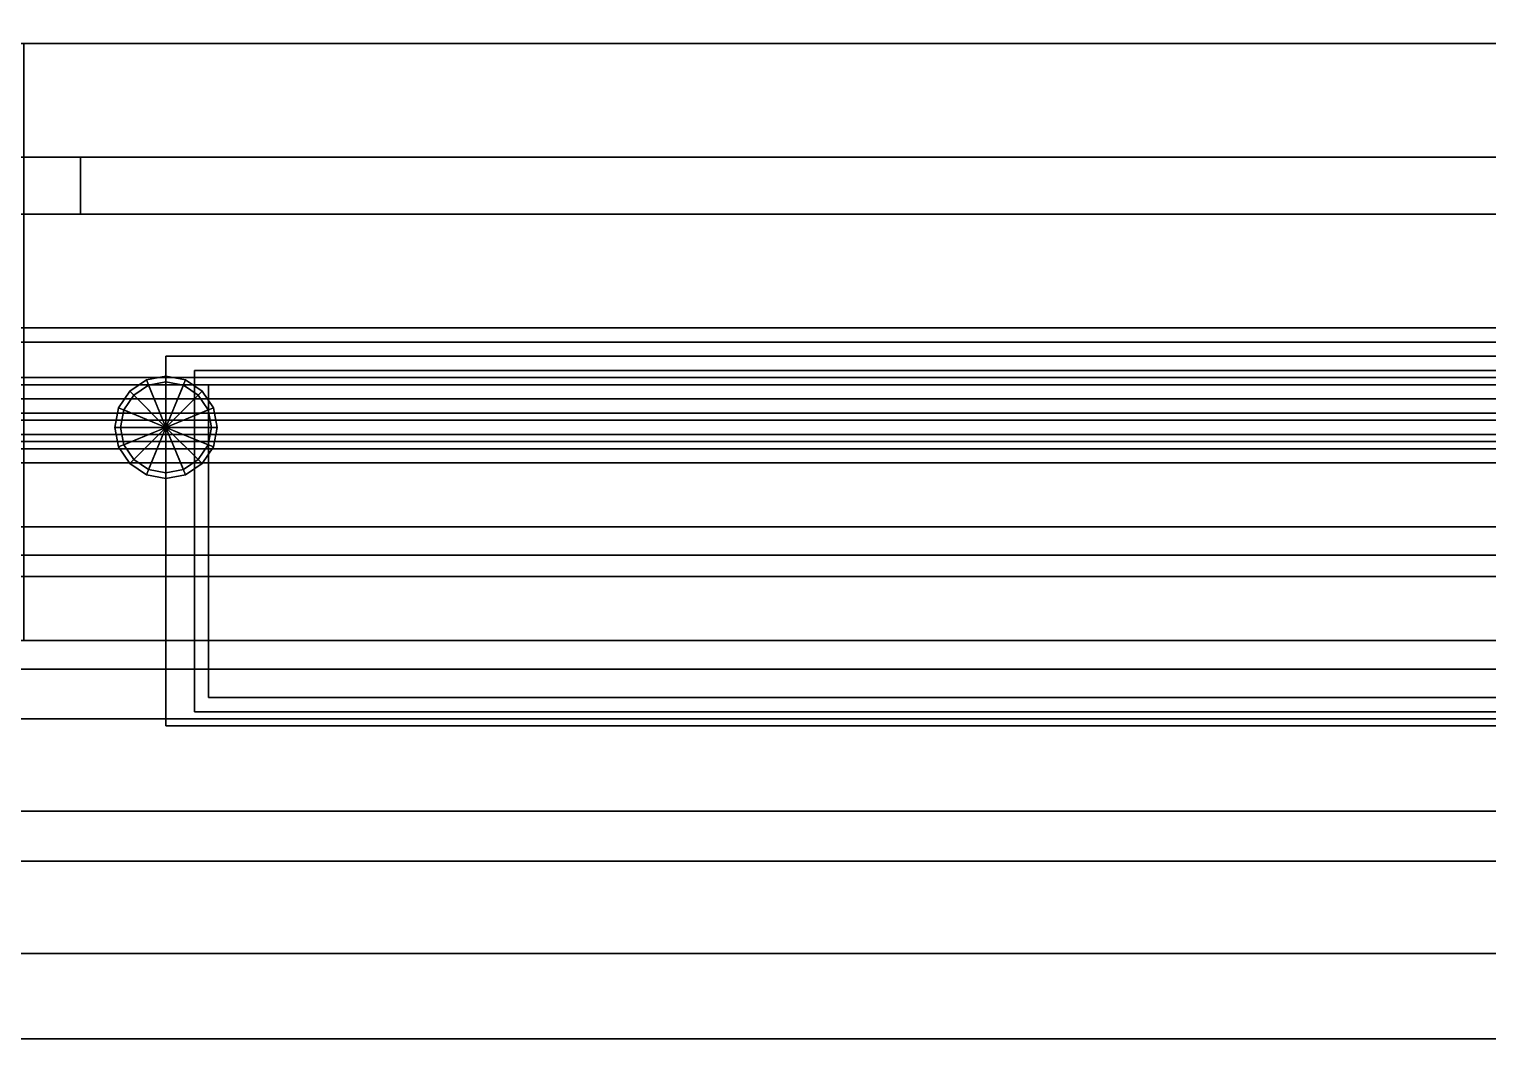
# Model space of a CAD drawing. Header units: millimetres. Extents: x -8000 to 18500, y -500 to 32500.
# Drawn here: x 5804 to 6829, y -500 to 210 of the extents above; entities that cross this region are included whole.
import ezdxf

# ---------------------------------------------------------------- set-up
doc = ezdxf.new("R2010")
doc.units = ezdxf.units.MM
for name, color, linetype in [('3D-CANOPY', 7, 'Continuous'), ('3D-COLUMNS', 7, 'Continuous'), ('3D-FINISH', 7, 'Continuous'), ('3D-FURNITURE', 7, 'Continuous'), ('3D-GLAZING', 7, 'Continuous'), ('3D-LIGHTS', 7, 'Continuous'), ('3D-ROOF', 7, 'Continuous'), ('3D-SLABS', 7, 'Continuous'), ('3D-WALLS-EXTR', 7, 'Continuous')]:
    doc.layers.add(name, color=color, linetype=linetype)

msp = doc.modelspace()

# ---------------------------------------------------------------- linework, layer by layer
at = {"layer": '3D-CANOPY', "color": 7}
for points in [[(0, -80, 3700), (0, 0, 3700), (10000, 0, 3700), (10000, -80, 3700)], [(0, 0, 3700), (0, 0, 3950), (10000, 0, 3950), (10000, 0, 3700)], [(0, -80, 3950), (10000, -80, 3950), (10000, 0, 3950), (0, 0, 3950)], [(5400, -500, 6510), (5400, 0, 6510), (8600, 0, 6510), (8600, -500, 6510)], [(5400, 0, 6510), (5400, 0, 6555), (8600, 0, 6555), (8600, 0, 6510)], [(5400, -500, 6555), (8600, -500, 6555), (8600, 0, 6555), (5400, 0, 6555)], [(5700, -500, 3310), (5700, 0, 3310), (8900, 0, 3310), (8900, -500, 3310)], [(5700, 0, 3310), (5700, 0, 3355), (8900, 0, 3355), (8900, 0, 3310)], [(5700, -500, 3355), (8900, -500, 3355), (8900, 0, 3355), (5700, 0, 3355)], [(0, -80, 3700), (10000, -80, 3700), (10000, -80, 3950), (0, -80, 3950)], [(0, -95, 3750), (0, -80, 3750), (10000, -80, 3750), (10000, -95, 3750)], [(0, -80, 3750), (0, -80, 3900), (10000, -80, 3900), (10000, -80, 3750)], [(0, -95, 3900), (10000, -95, 3900), (10000, -80, 3900), (0, -80, 3900)], [(5410, -140, 6520), (5410, -75, 6520), (8590, -75, 6520), (8590, -140, 6520)], [(5410, -75, 6520), (5410, -75, 6550), (8590, -75, 6550), (8590, -75, 6520)], [(5410, -140, 6550), (8590, -140, 6550), (8590, -75, 6550), (5410, -75, 6550)], [(5710, -140, 3320), (5710, -75, 3320), (8890, -75, 3320), (8890, -140, 3320)], [(5710, -75, 3320), (5710, -75, 3350), (8890, -75, 3350), (8890, -75, 3320)], [(5710, -140, 3350), (8890, -140, 3350), (8890, -75, 3350), (5710, -75, 3350)], [(0, -95, 3750), (10000, -95, 3750), (10000, -95, 3900), (0, -95, 3900)], [(5410, -140, 6520), (8590, -140, 6520), (8590, -140, 6550), (5410, -140, 6550)], [(5710, -140, 3320), (8890, -140, 3320), (8890, -140, 3350), (5710, -140, 3350)], [(5410, -240, 6520), (5410, -175, 6520), (8590, -175, 6520), (8590, -240, 6520)], [(5410, -175, 6520), (5410, -175, 6550), (8590, -175, 6550), (8590, -175, 6520)], [(5410, -240, 6550), (8590, -240, 6550), (8590, -175, 6550), (5410, -175, 6550)], [(5710, -240, 3320), (5710, -175, 3320), (8890, -175, 3320), (8890, -240, 3320)], [(5710, -175, 3320), (5710, -175, 3350), (8890, -175, 3350), (8890, -175, 3320)], [(5710, -240, 3350), (8890, -240, 3350), (8890, -175, 3350), (5710, -175, 3350)], [(5410, -240, 6520), (8590, -240, 6520), (8590, -240, 6550), (5410, -240, 6550)], [(5710, -240, 3320), (8890, -240, 3320), (8890, -240, 3350), (5710, -240, 3350)], [(5410, -340, 6520), (5410, -275, 6520), (8590, -275, 6520), (8590, -340, 6520)], [(5410, -275, 6520), (5410, -275, 6550), (8590, -275, 6550), (8590, -275, 6520)], [(5410, -340, 6550), (8590, -340, 6550), (8590, -275, 6550), (5410, -275, 6550)], [(5710, -340, 3320), (5710, -275, 3320), (8890, -275, 3320), (8890, -340, 3320)], [(5710, -275, 3320), (5710, -275, 3350), (8890, -275, 3350), (8890, -275, 3320)], [(5710, -340, 3350), (8890, -340, 3350), (8890, -275, 3350), (5710, -275, 3350)], [(5410, -340, 6520), (8590, -340, 6520), (8590, -340, 6550), (5410, -340, 6550)], [(5710, -340, 3320), (8890, -340, 3320), (8890, -340, 3350), (5710, -340, 3350)], [(5410, -440, 6520), (5410, -375, 6520), (8590, -375, 6520), (8590, -440, 6520)], [(5410, -375, 6520), (5410, -375, 6550), (8590, -375, 6550), (8590, -375, 6520)], [(5410, -440, 6550), (8590, -440, 6550), (8590, -375, 6550), (5410, -375, 6550)], [(5710, -440, 3320), (5710, -375, 3320), (8890, -375, 3320), (8890, -440, 3320)], [(5710, -375, 3320), (5710, -375, 3350), (8890, -375, 3350), (8890, -375, 3320)], [(5710, -440, 3350), (8890, -440, 3350), (8890, -375, 3350), (5710, -375, 3350)], [(5410, -440, 6520), (8590, -440, 6520), (8590, -440, 6550), (5410, -440, 6550)], [(5710, -440, 3320), (8890, -440, 3320), (8890, -440, 3350), (5710, -440, 3350)], [(5400, -500, 6510), (8600, -500, 6510), (8600, -500, 6555), (5400, -500, 6555)], [(5700, -500, 3310), (8900, -500, 3310), (8900, -500, 3355), (5700, -500, 3355)]]:
    msp.add_3dface(points, dxfattribs=at)
at = {"layer": '3D-COLUMNS', "color": 7}
for points in [[(0, 0, 3600), (0, 400, 3600), (10000, 400, 3600), (10000, 0, 3600)], [(0, 0, 3800), (10000, 0, 3800), (10000, 400, 3800), (0, 400, 3800)], [(0, 0, 3600), (10000, 0, 3600), (10000, 0, 3800), (0, 0, 3800)]]:
    msp.add_3dface(points, dxfattribs=at)
at = {"layer": '3D-FINISH', "color": 7}
for points in [[(200, 200, 590), (200, 9800, 590), (9800, 9800, 590), (9800, 200, 590)], [(200, 200, 600), (9800, 200, 600), (9800, 9800, 600), (200, 9800, 600)], [(200, 200, 3990), (200, 9800, 3990), (9800, 9800, 3990), (9800, 200, 3990)], [(200, 200, 4000), (9800, 200, 4000), (9800, 9800, 4000), (200, 9800, 4000)], [(200, 200, 590), (9800, 200, 590), (9800, 200, 600), (200, 200, 600)], [(200, 200, 3990), (9800, 200, 3990), (9800, 200, 4000), (200, 200, 4000)]]:
    msp.add_3dface(points, dxfattribs=at)
at = {"layer": '3D-FURNITURE', "color": 7}
for points in [[(5930, -260, 900), (5930, -40, 900), (8670, -40, 900), (8670, -260, 900)], [(5930, -40, 900), (5930, -40, 1100), (8670, -40, 1100), (8670, -40, 900)], [(5930, -260, 900), (5930, -260, 1100), (5930, -40, 1100), (5930, -40, 900)], [(5930, -260, 1100), (8670, -260, 1100), (8670, -40, 1100), (5930, -40, 1100)], [(5930, -260, 900), (8670, -260, 900), (8670, -260, 1100), (5930, -260, 1100)]]:
    msp.add_3dface(points, dxfattribs=at)
at = {"layer": '3D-GLAZING', "color": 7}
for points in [[(5540, 80, 4800), (5540, 120, 4800), (8460, 120, 4800), (8460, 80, 4800)], [(5540, 120, 4800), (5540, 120, 6500), (8460, 120, 6500), (8460, 120, 4800)], [(5540, 80, 6500), (8460, 80, 6500), (8460, 120, 6500), (5540, 120, 6500)], [(5840, 80, 1500), (5840, 120, 1500), (8760, 120, 1500), (8760, 80, 1500)], [(5840, 120, 1500), (5840, 120, 3300), (8760, 120, 3300), (8760, 120, 1500)], [(5840, 80, 1500), (5840, 80, 3300), (5840, 120, 3300), (5840, 120, 1500)], [(5840, 80, 3300), (8760, 80, 3300), (8760, 120, 3300), (5840, 120, 3300)], [(5540, 80, 4800), (8460, 80, 4800), (8460, 80, 6500), (5540, 80, 6500)], [(5840, 80, 1500), (8760, 80, 1500), (8760, 80, 3300), (5840, 80, 3300)]]:
    msp.add_3dface(points, dxfattribs=at)
at = {"layer": '3D-LIGHTS', "color": 7}
for points in [[(5886.2, -36.7, 2435), (5874.5, -44.5, 2435), (5874.5, -44.5, 2455), (5886.2, -36.7, 2455)], [(5900, -70, 2455), (5886.2, -36.7, 2455), (5874.5, -44.5, 2455), (5900, -70, 2455)], [(5900, -70, 2435), (5874.5, -44.5, 2435), (5886.2, -36.7, 2435), (5900, -70, 2435)], [(5886.2, -36.7, 2285), (5874.5, -44.5, 2285), (5874.5, -44.5, 2305), (5886.2, -36.7, 2305)], [(5900, -70, 2305), (5886.2, -36.7, 2305), (5874.5, -44.5, 2305), (5900, -70, 2305)], [(5900, -70, 2285), (5874.5, -44.5, 2285), (5886.2, -36.7, 2285), (5900, -70, 2285)], [(5886.2, -36.7, 5735), (5874.5, -44.5, 5735), (5874.5, -44.5, 5755), (5886.2, -36.7, 5755)], [(5900, -70, 5755), (5886.2, -36.7, 5755), (5874.5, -44.5, 5755), (5900, -70, 5755)], [(5900, -70, 5735), (5874.5, -44.5, 5735), (5886.2, -36.7, 5735), (5900, -70, 5735)], [(5886.2, -36.7, 5585), (5874.5, -44.5, 5585), (5874.5, -44.5, 5605), (5886.2, -36.7, 5605)], [(5900, -70, 5605), (5886.2, -36.7, 5605), (5874.5, -44.5, 5605), (5900, -70, 5605)], [(5900, -70, 5585), (5874.5, -44.5, 5585), (5886.2, -36.7, 5585), (5900, -70, 5585)], [(5887.8, -40.4, 2300), (5877.4, -47.4, 2300), (5877.4, -47.4, 2440), (5887.8, -40.4, 2440)], [(5900, -70, 2440), (5887.8, -40.4, 2440), (5877.4, -47.4, 2440), (5900, -70, 2440)], [(5900, -70, 2300), (5877.4, -47.4, 2300), (5887.8, -40.4, 2300), (5900, -70, 2300)], [(5887.8, -40.4, 5600), (5877.4, -47.4, 5600), (5877.4, -47.4, 5740), (5887.8, -40.4, 5740)], [(5900, -70, 5740), (5887.8, -40.4, 5740), (5877.4, -47.4, 5740), (5900, -70, 5740)], [(5900, -70, 5600), (5877.4, -47.4, 5600), (5887.8, -40.4, 5600), (5900, -70, 5600)], [(5900, -34, 2435), (5886.2, -36.7, 2435), (5886.2, -36.7, 2455), (5900, -34, 2455)], [(5900, -70, 2455), (5900, -34, 2455), (5886.2, -36.7, 2455), (5900, -70, 2455)], [(5900, -70, 2435), (5886.2, -36.7, 2435), (5900, -34, 2435), (5900, -70, 2435)], [(5900, -34, 2285), (5886.2, -36.7, 2285), (5886.2, -36.7, 2305), (5900, -34, 2305)], [(5900, -70, 2305), (5900, -34, 2305), (5886.2, -36.7, 2305), (5900, -70, 2305)], [(5900, -70, 2285), (5886.2, -36.7, 2285), (5900, -34, 2285), (5900, -70, 2285)], [(5900, -34, 5735), (5886.2, -36.7, 5735), (5886.2, -36.7, 5755), (5900, -34, 5755)], [(5900, -70, 5755), (5900, -34, 5755), (5886.2, -36.7, 5755), (5900, -70, 5755)], [(5900, -70, 5735), (5886.2, -36.7, 5735), (5900, -34, 5735), (5900, -70, 5735)], [(5900, -34, 5585), (5886.2, -36.7, 5585), (5886.2, -36.7, 5605), (5900, -34, 5605)], [(5900, -70, 5605), (5900, -34, 5605), (5886.2, -36.7, 5605), (5900, -70, 5605)], [(5900, -70, 5585), (5886.2, -36.7, 5585), (5900, -34, 5585), (5900, -70, 5585)], [(5900, -38, 2300), (5887.8, -40.4, 2300), (5887.8, -40.4, 2440), (5900, -38, 2440)], [(5900, -70, 2440), (5900, -38, 2440), (5887.8, -40.4, 2440), (5900, -70, 2440)], [(5900, -70, 2300), (5887.8, -40.4, 2300), (5900, -38, 2300), (5900, -70, 2300)], [(5900, -38, 5600), (5887.8, -40.4, 5600), (5887.8, -40.4, 5740), (5900, -38, 5740)], [(5900, -70, 5740), (5900, -38, 5740), (5887.8, -40.4, 5740), (5900, -70, 5740)], [(5900, -70, 5600), (5887.8, -40.4, 5600), (5900, -38, 5600), (5900, -70, 5600)], [(5913.8, -36.7, 2435), (5900, -34, 2435), (5900, -34, 2455), (5913.8, -36.7, 2455)], [(5900, -70, 2455), (5913.8, -36.7, 2455), (5900, -34, 2455), (5900, -70, 2455)], [(5900, -70, 2435), (5900, -34, 2435), (5913.8, -36.7, 2435), (5900, -70, 2435)], [(5913.8, -36.7, 2285), (5900, -34, 2285), (5900, -34, 2305), (5913.8, -36.7, 2305)], [(5900, -70, 2305), (5913.8, -36.7, 2305), (5900, -34, 2305), (5900, -70, 2305)], [(5900, -70, 2285), (5900, -34, 2285), (5913.8, -36.7, 2285), (5900, -70, 2285)], [(5913.8, -36.7, 5735), (5900, -34, 5735), (5900, -34, 5755), (5913.8, -36.7, 5755)], [(5900, -70, 5755), (5913.8, -36.7, 5755), (5900, -34, 5755), (5900, -70, 5755)], [(5900, -70, 5735), (5900, -34, 5735), (5913.8, -36.7, 5735), (5900, -70, 5735)], [(5913.8, -36.7, 5585), (5900, -34, 5585), (5900, -34, 5605), (5913.8, -36.7, 5605)], [(5900, -70, 5605), (5913.8, -36.7, 5605), (5900, -34, 5605), (5900, -70, 5605)], [(5900, -70, 5585), (5900, -34, 5585), (5913.8, -36.7, 5585), (5900, -70, 5585)], [(5900, -70, 2455), (5925.5, -44.5, 2455), (5913.8, -36.7, 2455), (5900, -70, 2455)], [(5900, -70, 2435), (5913.8, -36.7, 2435), (5925.5, -44.5, 2435), (5900, -70, 2435)], [(5900, -70, 2305), (5925.5, -44.5, 2305), (5913.8, -36.7, 2305), (5900, -70, 2305)], [(5900, -70, 2285), (5913.8, -36.7, 2285), (5925.5, -44.5, 2285), (5900, -70, 2285)], [(5900, -70, 5755), (5925.5, -44.5, 5755), (5913.8, -36.7, 5755), (5900, -70, 5755)], [(5900, -70, 5735), (5913.8, -36.7, 5735), (5925.5, -44.5, 5735), (5900, -70, 5735)], [(5900, -70, 5605), (5925.5, -44.5, 5605), (5913.8, -36.7, 5605), (5900, -70, 5605)], [(5900, -70, 5585), (5913.8, -36.7, 5585), (5925.5, -44.5, 5585), (5900, -70, 5585)], [(5912.2, -40.4, 2300), (5900, -38, 2300), (5900, -38, 2440), (5912.2, -40.4, 2440)], [(5900, -70, 2440), (5912.2, -40.4, 2440), (5900, -38, 2440), (5900, -70, 2440)], [(5900, -70, 2300), (5900, -38, 2300), (5912.2, -40.4, 2300), (5900, -70, 2300)], [(5912.2, -40.4, 5600), (5900, -38, 5600), (5900, -38, 5740), (5912.2, -40.4, 5740)], [(5900, -70, 5740), (5912.2, -40.4, 5740), (5900, -38, 5740), (5900, -70, 5740)], [(5900, -70, 5600), (5900, -38, 5600), (5912.2, -40.4, 5600), (5900, -70, 5600)], [(5900, -70, 2440), (5922.6, -47.4, 2440), (5912.2, -40.4, 2440), (5900, -70, 2440)], [(5900, -70, 2300), (5912.2, -40.4, 2300), (5922.6, -47.4, 2300), (5900, -70, 2300)], [(5900, -70, 5740), (5922.6, -47.4, 5740), (5912.2, -40.4, 5740), (5900, -70, 5740)], [(5900, -70, 5600), (5912.2, -40.4, 5600), (5922.6, -47.4, 5600), (5900, -70, 5600)], [(5922.6, -47.4, 2300), (5912.2, -40.4, 2300), (5912.2, -40.4, 2440), (5922.6, -47.4, 2440)], [(5922.6, -47.4, 5600), (5912.2, -40.4, 5600), (5912.2, -40.4, 5740), (5922.6, -47.4, 5740)], [(5925.5, -44.5, 2435), (5913.8, -36.7, 2435), (5913.8, -36.7, 2455), (5925.5, -44.5, 2455)], [(5925.5, -44.5, 2285), (5913.8, -36.7, 2285), (5913.8, -36.7, 2305), (5925.5, -44.5, 2305)], [(5925.5, -44.5, 5735), (5913.8, -36.7, 5735), (5913.8, -36.7, 5755), (5925.5, -44.5, 5755)], [(5925.5, -44.5, 5585), (5913.8, -36.7, 5585), (5913.8, -36.7, 5605), (5925.5, -44.5, 5605)], [(5874.5, -44.5, 2435), (5866.7, -56.2, 2435), (5866.7, -56.2, 2455), (5874.5, -44.5, 2455)], [(5900, -70, 2455), (5874.5, -44.5, 2455), (5866.7, -56.2, 2455), (5900, -70, 2455)], [(5900, -70, 2435), (5866.7, -56.2, 2435), (5874.5, -44.5, 2435), (5900, -70, 2435)], [(5874.5, -44.5, 2285), (5866.7, -56.2, 2285), (5866.7, -56.2, 2305), (5874.5, -44.5, 2305)], [(5900, -70, 2305), (5874.5, -44.5, 2305), (5866.7, -56.2, 2305), (5900, -70, 2305)], [(5900, -70, 2285), (5866.7, -56.2, 2285), (5874.5, -44.5, 2285), (5900, -70, 2285)], [(5874.5, -44.5, 5735), (5866.7, -56.2, 5735), (5866.7, -56.2, 5755), (5874.5, -44.5, 5755)], [(5900, -70, 5755), (5874.5, -44.5, 5755), (5866.7, -56.2, 5755), (5900, -70, 5755)], [(5900, -70, 5735), (5866.7, -56.2, 5735), (5874.5, -44.5, 5735), (5900, -70, 5735)], [(5874.5, -44.5, 5585), (5866.7, -56.2, 5585), (5866.7, -56.2, 5605), (5874.5, -44.5, 5605)], [(5900, -70, 5605), (5874.5, -44.5, 5605), (5866.7, -56.2, 5605), (5900, -70, 5605)], [(5900, -70, 5585), (5866.7, -56.2, 5585), (5874.5, -44.5, 5585), (5900, -70, 5585)], [(5877.4, -47.4, 2300), (5870.4, -57.8, 2300), (5870.4, -57.8, 2440), (5877.4, -47.4, 2440)], [(5900, -70, 2440), (5877.4, -47.4, 2440), (5870.4, -57.8, 2440), (5900, -70, 2440)], [(5900, -70, 2300), (5870.4, -57.8, 2300), (5877.4, -47.4, 2300), (5900, -70, 2300)], [(5877.4, -47.4, 5600), (5870.4, -57.8, 5600), (5870.4, -57.8, 5740), (5877.4, -47.4, 5740)], [(5900, -70, 5740), (5877.4, -47.4, 5740), (5870.4, -57.8, 5740), (5900, -70, 5740)], [(5900, -70, 5600), (5870.4, -57.8, 5600), (5877.4, -47.4, 5600), (5900, -70, 5600)], [(5900, -70, 2455), (5933.3, -56.2, 2455), (5925.5, -44.5, 2455), (5900, -70, 2455)], [(5900, -70, 2435), (5925.5, -44.5, 2435), (5933.3, -56.2, 2435), (5900, -70, 2435)], [(5900, -70, 2305), (5933.3, -56.2, 2305), (5925.5, -44.5, 2305), (5900, -70, 2305)], [(5900, -70, 2285), (5925.5, -44.5, 2285), (5933.3, -56.2, 2285), (5900, -70, 2285)], [(5900, -70, 5755), (5933.3, -56.2, 5755), (5925.5, -44.5, 5755), (5900, -70, 5755)], [(5900, -70, 5735), (5925.5, -44.5, 5735), (5933.3, -56.2, 5735), (5900, -70, 5735)], [(5900, -70, 5605), (5933.3, -56.2, 5605), (5925.5, -44.5, 5605), (5900, -70, 5605)], [(5900, -70, 5585), (5925.5, -44.5, 5585), (5933.3, -56.2, 5585), (5900, -70, 5585)], [(5900, -70, 2440), (5929.6, -57.8, 2440), (5922.6, -47.4, 2440), (5900, -70, 2440)], [(5900, -70, 2300), (5922.6, -47.4, 2300), (5929.6, -57.8, 2300), (5900, -70, 2300)], [(5900, -70, 5740), (5929.6, -57.8, 5740), (5922.6, -47.4, 5740), (5900, -70, 5740)], [(5900, -70, 5600), (5922.6, -47.4, 5600), (5929.6, -57.8, 5600), (5900, -70, 5600)], [(5929.6, -57.8, 2300), (5922.6, -47.4, 2300), (5922.6, -47.4, 2440), (5929.6, -57.8, 2440)], [(5929.6, -57.8, 5600), (5922.6, -47.4, 5600), (5922.6, -47.4, 5740), (5929.6, -57.8, 5740)], [(5933.3, -56.2, 2435), (5925.5, -44.5, 2435), (5925.5, -44.5, 2455), (5933.3, -56.2, 2455)], [(5933.3, -56.2, 2285), (5925.5, -44.5, 2285), (5925.5, -44.5, 2305), (5933.3, -56.2, 2305)], [(5933.3, -56.2, 5735), (5925.5, -44.5, 5735), (5925.5, -44.5, 5755), (5933.3, -56.2, 5755)], [(5933.3, -56.2, 5585), (5925.5, -44.5, 5585), (5925.5, -44.5, 5605), (5933.3, -56.2, 5605)], [(5866.7, -56.2, 2435), (5864, -70, 2435), (5864, -70, 2455), (5866.7, -56.2, 2455)], [(5900, -70, 2455), (5866.7, -56.2, 2455), (5864, -70, 2455), (5900, -70, 2455)], [(5900, -70, 2435), (5864, -70, 2435), (5866.7, -56.2, 2435), (5900, -70, 2435)], [(5866.7, -56.2, 2285), (5864, -70, 2285), (5864, -70, 2305), (5866.7, -56.2, 2305)], [(5900, -70, 2305), (5866.7, -56.2, 2305), (5864, -70, 2305), (5900, -70, 2305)], [(5900, -70, 2285), (5864, -70, 2285), (5866.7, -56.2, 2285), (5900, -70, 2285)], [(5866.7, -56.2, 5735), (5864, -70, 5735), (5864, -70, 5755), (5866.7, -56.2, 5755)], [(5900, -70, 5755), (5866.7, -56.2, 5755), (5864, -70, 5755), (5900, -70, 5755)], [(5900, -70, 5735), (5864, -70, 5735), (5866.7, -56.2, 5735), (5900, -70, 5735)], [(5866.7, -56.2, 5585), (5864, -70, 5585), (5864, -70, 5605), (5866.7, -56.2, 5605)], [(5900, -70, 5605), (5866.7, -56.2, 5605), (5864, -70, 5605), (5900, -70, 5605)], [(5900, -70, 5585), (5864, -70, 5585), (5866.7, -56.2, 5585), (5900, -70, 5585)], [(5870.4, -57.8, 2300), (5868, -70, 2300), (5868, -70, 2440), (5870.4, -57.8, 2440)], [(5900, -70, 2440), (5870.4, -57.8, 2440), (5868, -70, 2440), (5900, -70, 2440)], [(5900, -70, 2300), (5868, -70, 2300), (5870.4, -57.8, 2300), (5900, -70, 2300)], [(5870.4, -57.8, 5600), (5868, -70, 5600), (5868, -70, 5740), (5870.4, -57.8, 5740)], [(5900, -70, 5740), (5870.4, -57.8, 5740), (5868, -70, 5740), (5900, -70, 5740)], [(5900, -70, 5600), (5868, -70, 5600), (5870.4, -57.8, 5600), (5900, -70, 5600)], [(5900, -70, 2455), (5936, -70, 2455), (5933.3, -56.2, 2455), (5900, -70, 2455)], [(5900, -70, 2435), (5933.3, -56.2, 2435), (5936, -70, 2435), (5900, -70, 2435)], [(5900, -70, 2305), (5936, -70, 2305), (5933.3, -56.2, 2305), (5900, -70, 2305)], [(5900, -70, 2285), (5933.3, -56.2, 2285), (5936, -70, 2285), (5900, -70, 2285)], [(5900, -70, 5755), (5936, -70, 5755), (5933.3, -56.2, 5755), (5900, -70, 5755)], [(5900, -70, 5735), (5933.3, -56.2, 5735), (5936, -70, 5735), (5900, -70, 5735)], [(5900, -70, 5605), (5936, -70, 5605), (5933.3, -56.2, 5605), (5900, -70, 5605)], [(5900, -70, 5585), (5933.3, -56.2, 5585), (5936, -70, 5585), (5900, -70, 5585)], [(5900, -70, 2440), (5932, -70, 2440), (5929.6, -57.8, 2440), (5900, -70, 2440)], [(5900, -70, 2300), (5929.6, -57.8, 2300), (5932, -70, 2300), (5900, -70, 2300)], [(5900, -70, 5740), (5932, -70, 5740), (5929.6, -57.8, 5740), (5900, -70, 5740)], [(5900, -70, 5600), (5929.6, -57.8, 5600), (5932, -70, 5600), (5900, -70, 5600)], [(5932, -70, 2300), (5929.6, -57.8, 2300), (5929.6, -57.8, 2440), (5932, -70, 2440)], [(5932, -70, 5600), (5929.6, -57.8, 5600), (5929.6, -57.8, 5740), (5932, -70, 5740)], [(5936, -70, 2435), (5933.3, -56.2, 2435), (5933.3, -56.2, 2455), (5936, -70, 2455)], [(5936, -70, 2285), (5933.3, -56.2, 2285), (5933.3, -56.2, 2305), (5936, -70, 2305)], [(5936, -70, 5735), (5933.3, -56.2, 5735), (5933.3, -56.2, 5755), (5936, -70, 5755)], [(5936, -70, 5585), (5933.3, -56.2, 5585), (5933.3, -56.2, 5605), (5936, -70, 5605)], [(0, -85, 3690), (0, -65, 3690), (10000, -65, 3690), (10000, -85, 3690)], [(0, -65, 3690), (0, -65, 3705), (10000, -65, 3705), (10000, -65, 3690)], [(0, -85, 3705), (10000, -85, 3705), (10000, -65, 3705), (0, -65, 3705)], [(5864, -70, 2435), (5866.7, -83.8, 2435), (5866.7, -83.8, 2455), (5864, -70, 2455)], [(5900, -70, 2455), (5864, -70, 2455), (5866.7, -83.8, 2455), (5900, -70, 2455)], [(5900, -70, 2435), (5866.7, -83.8, 2435), (5864, -70, 2435), (5900, -70, 2435)], [(5864, -70, 2285), (5866.7, -83.8, 2285), (5866.7, -83.8, 2305), (5864, -70, 2305)], [(5900, -70, 2305), (5864, -70, 2305), (5866.7, -83.8, 2305), (5900, -70, 2305)], [(5900, -70, 2285), (5866.7, -83.8, 2285), (5864, -70, 2285), (5900, -70, 2285)], [(5864, -70, 5735), (5866.7, -83.8, 5735), (5866.7, -83.8, 5755), (5864, -70, 5755)], [(5900, -70, 5755), (5864, -70, 5755), (5866.7, -83.8, 5755), (5900, -70, 5755)], [(5900, -70, 5735), (5866.7, -83.8, 5735), (5864, -70, 5735), (5900, -70, 5735)], [(5864, -70, 5585), (5866.7, -83.8, 5585), (5866.7, -83.8, 5605), (5864, -70, 5605)], [(5900, -70, 5605), (5864, -70, 5605), (5866.7, -83.8, 5605), (5900, -70, 5605)], [(5900, -70, 5585), (5866.7, -83.8, 5585), (5864, -70, 5585), (5900, -70, 5585)], [(5900, -70, 2455), (5866.7, -83.8, 2455), (5874.5, -95.5, 2455), (5900, -70, 2455)], [(5900, -70, 2435), (5874.5, -95.5, 2435), (5866.7, -83.8, 2435), (5900, -70, 2435)], [(5900, -70, 2305), (5866.7, -83.8, 2305), (5874.5, -95.5, 2305), (5900, -70, 2305)], [(5900, -70, 2285), (5874.5, -95.5, 2285), (5866.7, -83.8, 2285), (5900, -70, 2285)], [(5900, -70, 5755), (5866.7, -83.8, 5755), (5874.5, -95.5, 5755), (5900, -70, 5755)], [(5900, -70, 5735), (5874.5, -95.5, 5735), (5866.7, -83.8, 5735), (5900, -70, 5735)], [(5900, -70, 5605), (5866.7, -83.8, 5605), (5874.5, -95.5, 5605), (5900, -70, 5605)], [(5900, -70, 5585), (5874.5, -95.5, 5585), (5866.7, -83.8, 5585), (5900, -70, 5585)], [(5868, -70, 2300), (5870.4, -82.2, 2300), (5870.4, -82.2, 2440), (5868, -70, 2440)], [(5900, -70, 2440), (5868, -70, 2440), (5870.4, -82.2, 2440), (5900, -70, 2440)], [(5900, -70, 2300), (5870.4, -82.2, 2300), (5868, -70, 2300), (5900, -70, 2300)], [(5868, -70, 5600), (5870.4, -82.2, 5600), (5870.4, -82.2, 5740), (5868, -70, 5740)], [(5900, -70, 5740), (5868, -70, 5740), (5870.4, -82.2, 5740), (5900, -70, 5740)], [(5900, -70, 5600), (5870.4, -82.2, 5600), (5868, -70, 5600), (5900, -70, 5600)], [(5900, -70, 2440), (5870.4, -82.2, 2440), (5877.4, -92.6, 2440), (5900, -70, 2440)], [(5900, -70, 2300), (5877.4, -92.6, 2300), (5870.4, -82.2, 2300), (5900, -70, 2300)], [(5900, -70, 5740), (5870.4, -82.2, 5740), (5877.4, -92.6, 5740), (5900, -70, 5740)], [(5900, -70, 5600), (5877.4, -92.6, 5600), (5870.4, -82.2, 5600), (5900, -70, 5600)], [(5900, -70, 2455), (5874.5, -95.5, 2455), (5886.2, -103.3, 2455), (5900, -70, 2455)], [(5900, -70, 2435), (5886.2, -103.3, 2435), (5874.5, -95.5, 2435), (5900, -70, 2435)], [(5900, -70, 2305), (5874.5, -95.5, 2305), (5886.2, -103.3, 2305), (5900, -70, 2305)], [(5900, -70, 2285), (5886.2, -103.3, 2285), (5874.5, -95.5, 2285), (5900, -70, 2285)], [(5900, -70, 5755), (5874.5, -95.5, 5755), (5886.2, -103.3, 5755), (5900, -70, 5755)], [(5900, -70, 5735), (5886.2, -103.3, 5735), (5874.5, -95.5, 5735), (5900, -70, 5735)], [(5900, -70, 5605), (5874.5, -95.5, 5605), (5886.2, -103.3, 5605), (5900, -70, 5605)], [(5900, -70, 5585), (5886.2, -103.3, 5585), (5874.5, -95.5, 5585), (5900, -70, 5585)], [(5900, -70, 2440), (5877.4, -92.6, 2440), (5887.8, -99.6, 2440), (5900, -70, 2440)], [(5900, -70, 2300), (5887.8, -99.6, 2300), (5877.4, -92.6, 2300), (5900, -70, 2300)], [(5900, -70, 5740), (5877.4, -92.6, 5740), (5887.8, -99.6, 5740), (5900, -70, 5740)], [(5900, -70, 5600), (5887.8, -99.6, 5600), (5877.4, -92.6, 5600), (5900, -70, 5600)], [(5900, -70, 2455), (5886.2, -103.3, 2455), (5900, -106, 2455), (5900, -70, 2455)], [(5900, -70, 2435), (5900, -106, 2435), (5886.2, -103.3, 2435), (5900, -70, 2435)], [(5900, -70, 2305), (5886.2, -103.3, 2305), (5900, -106, 2305), (5900, -70, 2305)], [(5900, -70, 2285), (5900, -106, 2285), (5886.2, -103.3, 2285), (5900, -70, 2285)], [(5900, -70, 5755), (5886.2, -103.3, 5755), (5900, -106, 5755), (5900, -70, 5755)], [(5900, -70, 5735), (5900, -106, 5735), (5886.2, -103.3, 5735), (5900, -70, 5735)], [(5900, -70, 5605), (5886.2, -103.3, 5605), (5900, -106, 5605), (5900, -70, 5605)], [(5900, -70, 5585), (5900, -106, 5585), (5886.2, -103.3, 5585), (5900, -70, 5585)], [(5900, -70, 2440), (5887.8, -99.6, 2440), (5900, -102, 2440), (5900, -70, 2440)], [(5900, -70, 2300), (5900, -102, 2300), (5887.8, -99.6, 2300), (5900, -70, 2300)], [(5900, -70, 5740), (5887.8, -99.6, 5740), (5900, -102, 5740), (5900, -70, 5740)], [(5900, -70, 5600), (5900, -102, 5600), (5887.8, -99.6, 5600), (5900, -70, 5600)], [(5900, -70, 2440), (5900, -102, 2440), (5912.2, -99.6, 2440), (5900, -70, 2440)], [(5900, -70, 2300), (5912.2, -99.6, 2300), (5900, -102, 2300), (5900, -70, 2300)], [(5900, -70, 2440), (5912.2, -99.6, 2440), (5922.6, -92.6, 2440), (5900, -70, 2440)], [(5900, -70, 2300), (5922.6, -92.6, 2300), (5912.2, -99.6, 2300), (5900, -70, 2300)], [(5900, -70, 2440), (5922.6, -92.6, 2440), (5929.6, -82.2, 2440), (5900, -70, 2440)], [(5900, -70, 2300), (5929.6, -82.2, 2300), (5922.6, -92.6, 2300), (5900, -70, 2300)], [(5900, -70, 2440), (5929.6, -82.2, 2440), (5932, -70, 2440), (5900, -70, 2440)], [(5900, -70, 2300), (5932, -70, 2300), (5929.6, -82.2, 2300), (5900, -70, 2300)], [(5900, -70, 2455), (5900, -106, 2455), (5913.8, -103.3, 2455), (5900, -70, 2455)], [(5900, -70, 2435), (5913.8, -103.3, 2435), (5900, -106, 2435), (5900, -70, 2435)], [(5900, -70, 2455), (5913.8, -103.3, 2455), (5925.5, -95.5, 2455), (5900, -70, 2455)], [(5900, -70, 2435), (5925.5, -95.5, 2435), (5913.8, -103.3, 2435), (5900, -70, 2435)], [(5900, -70, 2455), (5925.5, -95.5, 2455), (5933.3, -83.8, 2455), (5900, -70, 2455)], [(5900, -70, 2435), (5933.3, -83.8, 2435), (5925.5, -95.5, 2435), (5900, -70, 2435)], [(5900, -70, 2455), (5933.3, -83.8, 2455), (5936, -70, 2455), (5900, -70, 2455)], [(5900, -70, 2435), (5936, -70, 2435), (5933.3, -83.8, 2435), (5900, -70, 2435)], [(5900, -70, 2305), (5900, -106, 2305), (5913.8, -103.3, 2305), (5900, -70, 2305)], [(5900, -70, 2285), (5913.8, -103.3, 2285), (5900, -106, 2285), (5900, -70, 2285)], [(5900, -70, 2305), (5913.8, -103.3, 2305), (5925.5, -95.5, 2305), (5900, -70, 2305)], [(5900, -70, 2285), (5925.5, -95.5, 2285), (5913.8, -103.3, 2285), (5900, -70, 2285)], [(5900, -70, 2305), (5925.5, -95.5, 2305), (5933.3, -83.8, 2305), (5900, -70, 2305)], [(5900, -70, 2285), (5933.3, -83.8, 2285), (5925.5, -95.5, 2285), (5900, -70, 2285)], [(5900, -70, 2305), (5933.3, -83.8, 2305), (5936, -70, 2305), (5900, -70, 2305)], [(5900, -70, 2285), (5936, -70, 2285), (5933.3, -83.8, 2285), (5900, -70, 2285)], [(5900, -70, 5740), (5900, -102, 5740), (5912.2, -99.6, 5740), (5900, -70, 5740)], [(5900, -70, 5600), (5912.2, -99.6, 5600), (5900, -102, 5600), (5900, -70, 5600)], [(5900, -70, 5740), (5912.2, -99.6, 5740), (5922.6, -92.6, 5740), (5900, -70, 5740)], [(5900, -70, 5600), (5922.6, -92.6, 5600), (5912.2, -99.6, 5600), (5900, -70, 5600)], [(5900, -70, 5740), (5922.6, -92.6, 5740), (5929.6, -82.2, 5740), (5900, -70, 5740)], [(5900, -70, 5600), (5929.6, -82.2, 5600), (5922.6, -92.6, 5600), (5900, -70, 5600)], [(5900, -70, 5740), (5929.6, -82.2, 5740), (5932, -70, 5740), (5900, -70, 5740)], [(5900, -70, 5600), (5932, -70, 5600), (5929.6, -82.2, 5600), (5900, -70, 5600)], [(5900, -70, 5755), (5900, -106, 5755), (5913.8, -103.3, 5755), (5900, -70, 5755)], [(5900, -70, 5735), (5913.8, -103.3, 5735), (5900, -106, 5735), (5900, -70, 5735)], [(5900, -70, 5755), (5913.8, -103.3, 5755), (5925.5, -95.5, 5755), (5900, -70, 5755)], [(5900, -70, 5735), (5925.5, -95.5, 5735), (5913.8, -103.3, 5735), (5900, -70, 5735)], [(5900, -70, 5755), (5925.5, -95.5, 5755), (5933.3, -83.8, 5755), (5900, -70, 5755)], [(5900, -70, 5735), (5933.3, -83.8, 5735), (5925.5, -95.5, 5735), (5900, -70, 5735)], [(5900, -70, 5755), (5933.3, -83.8, 5755), (5936, -70, 5755), (5900, -70, 5755)], [(5900, -70, 5735), (5936, -70, 5735), (5933.3, -83.8, 5735), (5900, -70, 5735)], [(5900, -70, 5605), (5900, -106, 5605), (5913.8, -103.3, 5605), (5900, -70, 5605)], [(5900, -70, 5585), (5913.8, -103.3, 5585), (5900, -106, 5585), (5900, -70, 5585)], [(5900, -70, 5605), (5913.8, -103.3, 5605), (5925.5, -95.5, 5605), (5900, -70, 5605)], [(5900, -70, 5585), (5925.5, -95.5, 5585), (5913.8, -103.3, 5585), (5900, -70, 5585)], [(5900, -70, 5605), (5925.5, -95.5, 5605), (5933.3, -83.8, 5605), (5900, -70, 5605)], [(5900, -70, 5585), (5933.3, -83.8, 5585), (5925.5, -95.5, 5585), (5900, -70, 5585)], [(5900, -70, 5605), (5933.3, -83.8, 5605), (5936, -70, 5605), (5900, -70, 5605)], [(5900, -70, 5585), (5936, -70, 5585), (5933.3, -83.8, 5585), (5900, -70, 5585)], [(5929.6, -82.2, 2300), (5932, -70, 2300), (5932, -70, 2440), (5929.6, -82.2, 2440)], [(5929.6, -82.2, 5600), (5932, -70, 5600), (5932, -70, 5740), (5929.6, -82.2, 5740)], [(5933.3, -83.8, 2435), (5936, -70, 2435), (5936, -70, 2455), (5933.3, -83.8, 2455)], [(5933.3, -83.8, 2285), (5936, -70, 2285), (5936, -70, 2305), (5933.3, -83.8, 2305)], [(5933.3, -83.8, 5735), (5936, -70, 5735), (5936, -70, 5755), (5933.3, -83.8, 5755)], [(5933.3, -83.8, 5585), (5936, -70, 5585), (5936, -70, 5605), (5933.3, -83.8, 5605)], [(0, -85, 3690), (10000, -85, 3690), (10000, -85, 3705), (0, -85, 3705)], [(5866.7, -83.8, 2435), (5874.5, -95.5, 2435), (5874.5, -95.5, 2455), (5866.7, -83.8, 2455)], [(5866.7, -83.8, 2285), (5874.5, -95.5, 2285), (5874.5, -95.5, 2305), (5866.7, -83.8, 2305)], [(5866.7, -83.8, 5735), (5874.5, -95.5, 5735), (5874.5, -95.5, 5755), (5866.7, -83.8, 5755)], [(5866.7, -83.8, 5585), (5874.5, -95.5, 5585), (5874.5, -95.5, 5605), (5866.7, -83.8, 5605)], [(5870.4, -82.2, 2300), (5877.4, -92.6, 2300), (5877.4, -92.6, 2440), (5870.4, -82.2, 2440)], [(5870.4, -82.2, 5600), (5877.4, -92.6, 5600), (5877.4, -92.6, 5740), (5870.4, -82.2, 5740)], [(5922.6, -92.6, 2300), (5929.6, -82.2, 2300), (5929.6, -82.2, 2440), (5922.6, -92.6, 2440)], [(5922.6, -92.6, 5600), (5929.6, -82.2, 5600), (5929.6, -82.2, 5740), (5922.6, -92.6, 5740)], [(5925.5, -95.5, 2435), (5933.3, -83.8, 2435), (5933.3, -83.8, 2455), (5925.5, -95.5, 2455)], [(5925.5, -95.5, 2285), (5933.3, -83.8, 2285), (5933.3, -83.8, 2305), (5925.5, -95.5, 2305)], [(5925.5, -95.5, 5735), (5933.3, -83.8, 5735), (5933.3, -83.8, 5755), (5925.5, -95.5, 5755)], [(5925.5, -95.5, 5585), (5933.3, -83.8, 5585), (5933.3, -83.8, 5605), (5925.5, -95.5, 5605)], [(5874.5, -95.5, 2435), (5886.2, -103.3, 2435), (5886.2, -103.3, 2455), (5874.5, -95.5, 2455)], [(5874.5, -95.5, 2285), (5886.2, -103.3, 2285), (5886.2, -103.3, 2305), (5874.5, -95.5, 2305)], [(5874.5, -95.5, 5735), (5886.2, -103.3, 5735), (5886.2, -103.3, 5755), (5874.5, -95.5, 5755)], [(5874.5, -95.5, 5585), (5886.2, -103.3, 5585), (5886.2, -103.3, 5605), (5874.5, -95.5, 5605)], [(5877.4, -92.6, 2300), (5887.8, -99.6, 2300), (5887.8, -99.6, 2440), (5877.4, -92.6, 2440)], [(5877.4, -92.6, 5600), (5887.8, -99.6, 5600), (5887.8, -99.6, 5740), (5877.4, -92.6, 5740)], [(5887.8, -99.6, 2300), (5900, -102, 2300), (5900, -102, 2440), (5887.8, -99.6, 2440)], [(5887.8, -99.6, 5600), (5900, -102, 5600), (5900, -102, 5740), (5887.8, -99.6, 5740)], [(5900, -102, 2300), (5912.2, -99.6, 2300), (5912.2, -99.6, 2440), (5900, -102, 2440)], [(5900, -102, 5600), (5912.2, -99.6, 5600), (5912.2, -99.6, 5740), (5900, -102, 5740)], [(5912.2, -99.6, 2300), (5922.6, -92.6, 2300), (5922.6, -92.6, 2440), (5912.2, -99.6, 2440)], [(5912.2, -99.6, 5600), (5922.6, -92.6, 5600), (5922.6, -92.6, 5740), (5912.2, -99.6, 5740)], [(5913.8, -103.3, 2435), (5925.5, -95.5, 2435), (5925.5, -95.5, 2455), (5913.8, -103.3, 2455)], [(5913.8, -103.3, 2285), (5925.5, -95.5, 2285), (5925.5, -95.5, 2305), (5913.8, -103.3, 2305)], [(5913.8, -103.3, 5735), (5925.5, -95.5, 5735), (5925.5, -95.5, 5755), (5913.8, -103.3, 5755)], [(5913.8, -103.3, 5585), (5925.5, -95.5, 5585), (5925.5, -95.5, 5605), (5913.8, -103.3, 5605)], [(5886.2, -103.3, 2435), (5900, -106, 2435), (5900, -106, 2455), (5886.2, -103.3, 2455)], [(5886.2, -103.3, 2285), (5900, -106, 2285), (5900, -106, 2305), (5886.2, -103.3, 2305)], [(5886.2, -103.3, 5735), (5900, -106, 5735), (5900, -106, 5755), (5886.2, -103.3, 5755)], [(5886.2, -103.3, 5585), (5900, -106, 5585), (5900, -106, 5605), (5886.2, -103.3, 5605)], [(5900, -106, 2435), (5913.8, -103.3, 2435), (5913.8, -103.3, 2455), (5900, -106, 2455)], [(5900, -106, 2285), (5913.8, -103.3, 2285), (5913.8, -103.3, 2305), (5900, -106, 2305)], [(5900, -106, 5735), (5913.8, -103.3, 5735), (5913.8, -103.3, 5755), (5900, -106, 5755)], [(5900, -106, 5585), (5913.8, -103.3, 5585), (5913.8, -103.3, 5605), (5900, -106, 5605)]]:
    msp.add_3dface(points, dxfattribs=at)
at = {"layer": '3D-ROOF', "color": 7}
for points in [[(0, 0, 7000), (0, 10000, 7000), (10000, 10000, 7000), (10000, 0, 7000)], [(0, 0, 7200), (10000, 0, 7200), (10000, 10000, 7200), (0, 10000, 7200)], [(-40, -40, 7780), (-40, 240, 7780), (10040, 240, 7780), (10040, -40, 7780)], [(-40, -40, 7830), (10040, -40, 7830), (10040, 240, 7830), (-40, 240, 7830)], [(0, 0, 7200), (0, 200, 7200), (10000, 200, 7200), (10000, 0, 7200)], [(0, 200, 7200), (0, 200, 7800), (10000, 200, 7800), (10000, 200, 7200)], [(0, 0, 7800), (10000, 0, 7800), (10000, 200, 7800), (0, 200, 7800)], [(0, 0, 7000), (10000, 0, 7000), (10000, 0, 7200), (0, 0, 7200)], [(0, 0, 7200), (10000, 0, 7200), (10000, 0, 7800), (0, 0, 7800)], [(0, -50, 7200), (0, -10, 7200), (10000, -10, 7200), (10000, -50, 7200)], [(0, -10, 7200), (0, -10, 7420), (10000, -10, 7420), (10000, -10, 7200)], [(0, -50, 7420), (10000, -50, 7420), (10000, -10, 7420), (0, -10, 7420)], [(-40, -40, 7780), (10040, -40, 7780), (10040, -40, 7830), (-40, -40, 7830)], [(0, -50, 7200), (10000, -50, 7200), (10000, -50, 7420), (0, -50, 7420)]]:
    msp.add_3dface(points, dxfattribs=at)
at = {"layer": '3D-SLABS', "color": 7}
for points in [[(0, 0), (0, 10000), (10000, 10000), (10000, 0)], [(0, 0, 600), (10000, 0, 600), (10000, 10000, 600), (0, 10000, 600)], [(0, 0, 3800), (0, 4000, 3800), (10000, 4000, 3800), (10000, 0, 3800)], [(0, 0, 4000), (10000, 0, 4000), (10000, 4000, 4000), (0, 4000, 4000)], [(0, 0), (10000, 0), (10000, 0, 600), (0, 0, 600)], [(0, 0, 3800), (10000, 0, 3800), (10000, 0, 4000), (0, 0, 4000)]]:
    msp.add_3dface(points, dxfattribs=at)
at = {"layer": '3D-WALLS-EXTR', "color": 7}
for points in [[(5500, 0, 4000), (5500, 200, 4000), (8500, 200, 4000), (8500, 0, 4000)], [(5500, 200, 4000), (5500, 200, 4800), (8500, 200, 4800), (8500, 200, 4000)], [(5500, 0, 4800), (8500, 0, 4800), (8500, 200, 4800), (5500, 200, 4800)], [(5500, 0, 6500), (5500, 200, 6500), (8500, 200, 6500), (8500, 0, 6500)], [(5500, 200, 6500), (5500, 200, 7000), (8500, 200, 7000), (8500, 200, 6500)], [(5500, 0, 7000), (8500, 0, 7000), (8500, 200, 7000), (5500, 200, 7000)], [(5800, 0, 600), (5800, 200, 600), (8800, 200, 600), (8800, 0, 600)], [(5800, 200, 600), (5800, 200, 1500), (8800, 200, 1500), (8800, 200, 600)], [(5800, 0, 1500), (8800, 0, 1500), (8800, 200, 1500), (5800, 200, 1500)], [(5800, 0, 3300), (5800, 200, 3300), (8800, 200, 3300), (8800, 0, 3300)], [(5800, 200, 3300), (5800, 200, 3800), (8800, 200, 3800), (8800, 200, 3300)], [(5800, 0, 3800), (8800, 0, 3800), (8800, 200, 3800), (5800, 200, 3800)], [(-50, -60, 570), (-50, 0, 570), (10050, 0, 570), (10050, -60, 570)], [(-50, 0, 570), (-50, 0, 610), (10050, 0, 610), (10050, 0, 570)], [(-50, -60, 610), (10050, -60, 610), (10050, 0, 610), (-50, 0, 610)], [(0, -35), (0, 0), (10000, 0), (10000, -35)], [(0, 0), (0, 0, 600), (10000, 0, 600), (10000, 0)], [(0, -35, 600), (10000, -35, 600), (10000, 0, 600), (0, 0, 600)], [(5500, 0, 4000), (8500, 0, 4000), (8500, 0, 4800), (5500, 0, 4800)], [(5500, 0, 6500), (8500, 0, 6500), (8500, 0, 7000), (5500, 0, 7000)], [(5500, -160, 4000), (5500, 0, 4000), (8500, 0, 4000), (8500, -160, 4000)], [(5500, 0, 4000), (5500, 0, 4050), (8500, 0, 4050), (8500, 0, 4000)], [(5500, -160, 4050), (8500, -160, 4050), (8500, 0, 4050), (5500, 0, 4050)], [(5500, -220, 6450), (5500, 0, 6450), (8500, 0, 6450), (8500, -220, 6450)], [(5500, 0, 6450), (5500, 0, 6510), (8500, 0, 6510), (8500, 0, 6450)], [(5500, -220, 6510), (8500, -220, 6510), (8500, 0, 6510), (5500, 0, 6510)], [(5800, 0, 600), (8800, 0, 600), (8800, 0, 1500), (5800, 0, 1500)], [(5800, 0, 3300), (8800, 0, 3300), (8800, 0, 3800), (5800, 0, 3800)], [(5800, -160, 600), (5800, 0, 600), (8800, 0, 600), (8800, -160, 600)], [(5800, 0, 600), (5800, 0, 650), (8800, 0, 650), (8800, 0, 600)], [(5800, -160, 650), (8800, -160, 650), (8800, 0, 650), (5800, 0, 650)], [(5800, -220, 3250), (5800, 0, 3250), (8800, 0, 3250), (8800, -220, 3250)], [(5800, 0, 3250), (5800, 0, 3310), (8800, 0, 3310), (8800, 0, 3250)], [(5800, -220, 3310), (8800, -220, 3310), (8800, 0, 3310), (5800, 0, 3310)], [(5900, -280, 600), (5900, -20, 600), (8700, -20, 600), (8700, -280, 600)], [(5900, -20, 600), (5900, -20, 920), (8700, -20, 920), (8700, -20, 600)], [(5900, -280, 600), (5900, -280, 920), (5900, -20, 920), (5900, -20, 600)], [(5900, -280, 920), (8700, -280, 920), (8700, -20, 920), (5900, -20, 920)], [(5920, -270, 620), (5920, -30, 620), (8680, -30, 620), (8680, -270, 620)], [(5920, -30, 620), (5920, -30, 900), (8680, -30, 900), (8680, -30, 620)], [(5920, -270, 620), (5920, -270, 900), (5920, -30, 900), (5920, -30, 620)], [(5920, -270, 900), (8680, -270, 900), (8680, -30, 900), (5920, -30, 900)], [(0, -35), (10000, -35), (10000, -35, 600), (0, -35, 600)], [(-50, -60, 570), (10050, -60, 570), (10050, -60, 610), (-50, -60, 610)], [(5500, -160, 4000), (8500, -160, 4000), (8500, -160, 4050), (5500, -160, 4050)], [(5800, -160, 600), (8800, -160, 600), (8800, -160, 650), (5800, -160, 650)], [(5500, -220, 6450), (8500, -220, 6450), (8500, -220, 6510), (5500, -220, 6510)], [(5800, -220, 3250), (8800, -220, 3250), (8800, -220, 3310), (5800, -220, 3310)], [(5920, -270, 620), (8680, -270, 620), (8680, -270, 900), (5920, -270, 900)], [(5900, -280, 600), (8700, -280, 600), (8700, -280, 920), (5900, -280, 920)]]:
    msp.add_3dface(points, dxfattribs=at)

doc.saveas('drawing.dxf')
